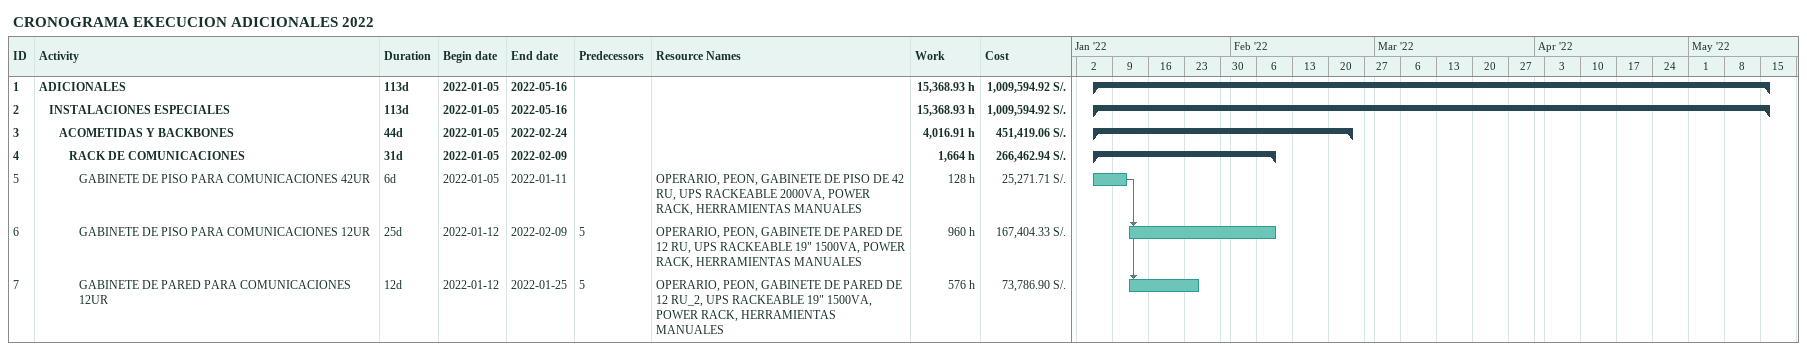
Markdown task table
CRONOGRAMA EKECUCION ADICIONALES 2022

| ID | Level | Task | Duration | Start | Finish | Predecessors | Resources | Work (h) | Cost (S/.) |
|---|---|---|---|---|---|---|---|---|---|
| 1 | 1 | **ADICIONALES** | 113d | 2022-01-05 | 2022-05-16 |  |  | 15368.93 | 1009594.92 |
| 2 | 2 | **INSTALACIONES ESPECIALES** | 113d | 2022-01-05 | 2022-05-16 |  |  | 15368.93 | 1009594.92 |
| 3 | 3 | **ACOMETIDAS Y BACKBONES** | 44d | 2022-01-05 | 2022-02-24 |  |  | 4016.91 | 451419.06 |
| 4 | 4 | **RACK DE COMUNICACIONES** | 31d | 2022-01-05 | 2022-02-09 |  |  | 1664 | 266462.94 |
| 5 | 5 | GABINETE DE PISO PARA COMUNICACIONES 42UR | 6d | 2022-01-05 | 2022-01-11 |  | OPERARIO, PEON, GABINETE DE PISO DE 42 RU, UPS RACKEABLE 2000VA, POWER RACK, HERRAMIENTAS MANUALES | 128 | 25271.71 |
| 6 | 5 | GABINETE DE PISO PARA COMUNICACIONES 12UR | 25d | 2022-01-12 | 2022-02-09 | 5 | OPERARIO, PEON, GABINETE DE PARED DE 12 RU, UPS RACKEABLE 19" 1500VA, POWER RACK, HERRAMIENTAS MANUALES | 960 | 167404.33 |
| 7 | 5 | GABINETE DE PARED PARA COMUNICACIONES 12UR | 12d | 2022-01-12 | 2022-01-25 | 5 | OPERARIO, PEON, GABINETE DE PARED DE 12 RU_2, UPS RACKEABLE 19" 1500VA, POWER RACK, HERRAMIENTAS MANUALES | 576 | 73786.90 |
